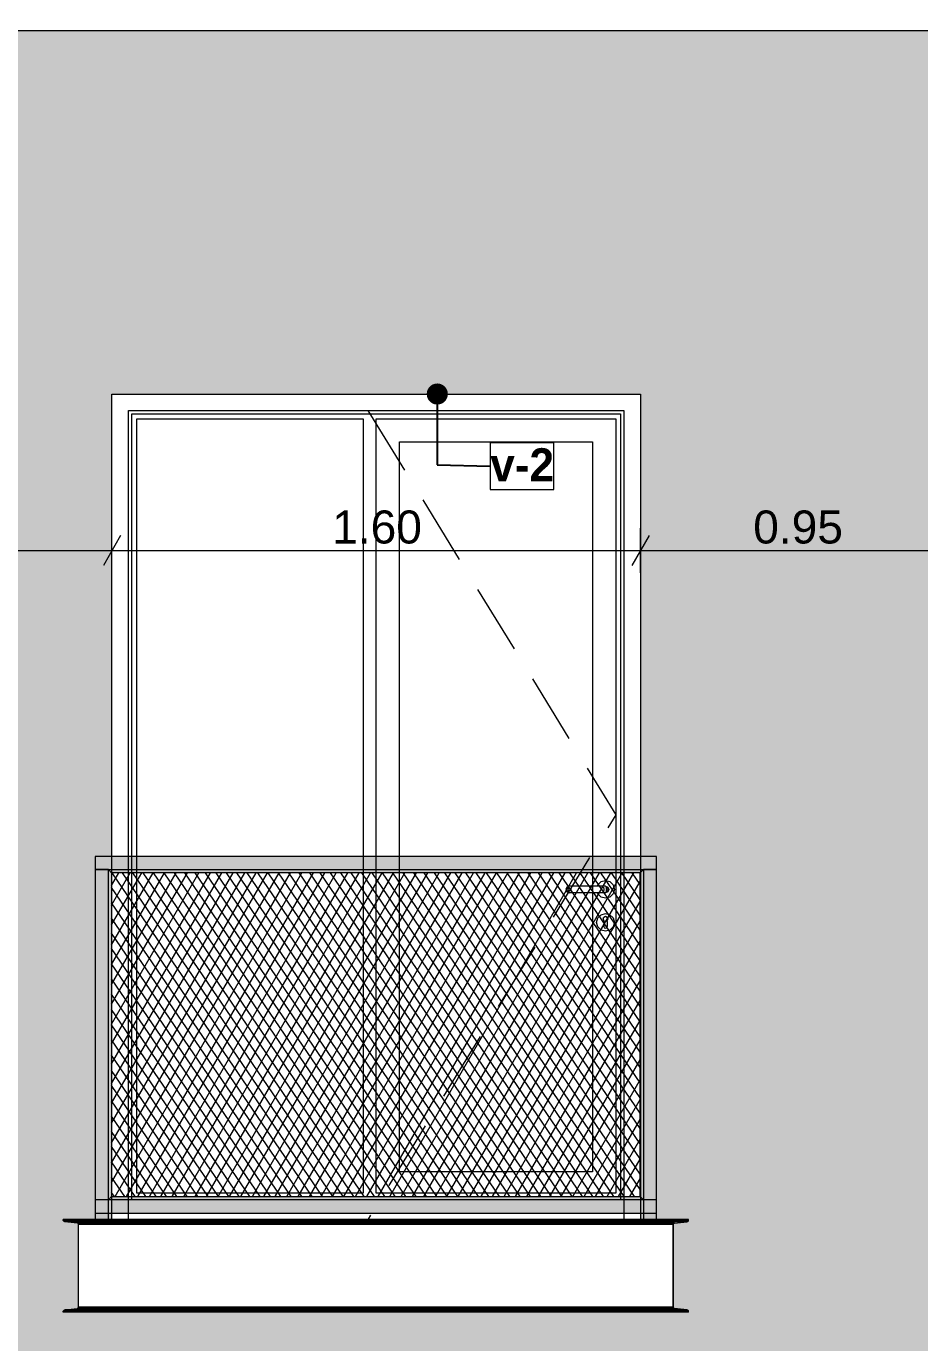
# Model space of a CAD drawing. Header units: millimetres. Extents: x 475206255 to 476720147, y 4620882299 to 4621447368.
# Drawn here: x 475468875 to 475471580, y 4621141772 to 4621145758 of the extents above; entities that cross this region are included whole.
import ezdxf

# ---------------------------------------------------------------- set-up
doc = ezdxf.new("R2010")
doc.units = ezdxf.units.MM
doc.header["$MEASUREMENT"] = 0
doc.set_wipeout_variables(frame=1)
doc.linetypes.add('Hidden Line', pattern=[317.5, 211.666667, -105.833333])
for name, color, linetype, lineweight in [('2D Drafting - General_Pen_No__7_Pen_No__7', 7, 'Continuous', 0), ('Dimensioning - General_Pen_No__142', 142, 'Continuous', 0), ('New_2D Drafting - General_Pen_No__30_Pen_No__9_Pen_No__9_Pen_No__253', 252, 'Continuous', 0), ('New_2D Drafting - General_Pen_No__30_Pen_No__9_Pen_No__9_Pen_No__255', 255, 'Continuous', 0), ('New_2D Drafting - General_Pen_No__30_Pen_No__9_Pen_No__9_Pen_No__7', 7, 'Continuous', 0), ('New_2D Drafting - General_Pen_No__4', 7, 'Continuous', 0), ('New_2D Drafting - General_Pen_No__7', 7, 'Continuous', 0), ('New_Annotation - Label_Pen_No__1', 1, 'Continuous', 0), ('New_Structural - Bearing_Pen_No__250', 7, 'Continuous', 0), ('Structural - Bearing_Pen_No__250', 7, 'Continuous', 0), ('zoma_Pen_No__142', 142, 'Continuous', 0)]:
    doc.layers.add(name, color=color, linetype=linetype, lineweight=lineweight)
doc.layers.add('Dimensioning - General', color=7, linetype='Continuous')
doc.layers.add('zoma', color=7, linetype='Continuous')
doc.styles.add('GENERATED_STYLE_2', font='arial.ttf')
doc.styles.add('GENERATED_STYLE_5', font='')
doc.styles.get('GENERATED_STYLE_5').set_extended_font_data('Avaza', bold=True)
doc.dimstyles.new('GENERATED_STYLE__1', dxfattribs={"dimtxt": 100, "dimasz": 68.640772, "dimexe": 0.18, "dimexo": 0.0625, "dimgap": 0, "dimtad": 1, "dimlfac": 0.001, "dimzin": 0, "dimdsep": 46, "dimtxsty": 'GENERATED_STYLE_2', "dimblk": 'ARROWHEAD_2', "dimblk1": 'ARROWHEAD_2', "dimblk2": 'ARROWHEAD_2', "dimcen": 0.09, "dimse1": 1, "dimse2": 1, "dimclrd": 142, "dimclre": 142, "dimclrt": 142, "dimadec": 0, "dimazin": 0, "dimtfac": 1, "dimtdec": 4, "dimtmove": 0, "dimatfit": 3, "dimfxl": 1, "dimtolj": 1, "dimtzin": 0, "dimarcsym": 0})
doc.dimstyles.new('GENERATED_STYLE__18', dxfattribs={"dimtxt": 100, "dimasz": 68.640772, "dimexe": 0.18, "dimexo": 0.0625, "dimgap": 0, "dimtad": 1, "dimtih": 1, "dimtoh": 1, "dimlfac": 0.001, "dimzin": 0, "dimdsep": 46, "dimtxsty": 'GENERATED_STYLE_2', "dimblk": 'ARROWHEAD_2', "dimblk1": 'ARROWHEAD_2', "dimblk2": 'ARROWHEAD_2', "dimcen": 0.09, "dimse1": 1, "dimse2": 1, "dimclrd": 142, "dimclre": 142, "dimclrt": 142, "dimadec": 0, "dimazin": 0, "dimtfac": 1, "dimtdec": 4, "dimtmove": 0, "dimatfit": 3, "dimfxl": 1, "dimtolj": 1, "dimtzin": 0, "dimarcsym": 0})
doc.dimstyles.new('GENERATED_STYLE__3', dxfattribs={"dimtxt": 200, "dimasz": 64.421331, "dimexe": 0.18, "dimexo": 3, "dimgap": 0, "dimtad": 1, "dimtih": 1, "dimtoh": 1, "dimlfac": 0.001, "dimzin": 0, "dimdsep": 46, "dimtxsty": 'GENERATED_STYLE_2', "dimblk": 'ARROWHEAD_2', "dimblk1": 'ARROWHEAD_2', "dimblk2": 'ARROWHEAD_2', "dimcen": 0.09, "dimclrd": 142, "dimclre": 142, "dimclrt": 142, "dimadec": 0, "dimazin": 0, "dimtfac": 1, "dimtdec": 4, "dimtmove": 0, "dimatfit": 3, "dimfxl": 1, "dimtolj": 1, "dimtzin": 0, "dimarcsym": 0})
doc.dimstyles.new('GENERATED_STYLE__33', dxfattribs={"dimtxt": 0.18, "dimasz": 127.68, "dimexe": 0.18, "dimexo": 0.0625, "dimgap": 0, "dimtad": 0, "dimtih": 1, "dimtoh": 1, "dimdec": 4, "dimzin": 0, "dimdsep": 46, "dimcen": 0.09, "dimadec": 0, "dimazin": 0, "dimtfac": 1, "dimtdec": 4, "dimtmove": 0, "dimatfit": 3, "dimldrblk": 'ARROWHEAD_11', "dimfxl": 1, "dimtolj": 1, "dimtzin": 0, "dimarcsym": 0})

# ---------------------------------------------------------------- blocks, each defined once
blk = doc.blocks.new('*D582', base_point=(475826095.8, 4621095193.2))
at = {"layer": 'Dimensioning - General_Pen_No__142', "color": 142, "linetype": 'Continuous', "lineweight": 0, "transparency": 16777216}
for p, q in [((475483310.4, 4621143670.9), (475483400.7, 4621143618.8)), ((475483423.3, 4621143644.9), (475483287.8, 4621143644.9)), ((475483355.6, 4621141144.9), (475483355.6, 4621143644.9)), ((475483310.4, 4621141170.9), (475483400.7, 4621141118.8)), ((475483423.3, 4621141144.9), (475483287.8, 4621141144.9))]:
    blk.add_line(p, q, dxfattribs=at)
at = {"layer": 'Dimensioning - General_Pen_No__142', "color": 142, "lineweight": 0, "transparency": 16777216, "insert": (475483335.6, 4621142261.4), "char_height": 100, "attachment_point": 7, "rotation": 90, "style": 'GENERATED_STYLE_2'}
blk.add_mtext('\\A1;{\\pql;\\fArial|b0|i0|c204|p0;\\W1.000000;2.50}', dxfattribs=at)
blk = doc.blocks.new('ARROWHEAD_2')
at = {"color": 0, "linetype": 'Continuous', "lineweight": 0}
for p, q in [((-0.378, -0.655), (0.378, 0.655)), ((0, 0), (-1, 0))]:
    blk.add_line(p, q, dxfattribs=at)
blk = doc.blocks.new('*D583', base_point=(475826095.8, 4621095193.2))
at = {"layer": 'Dimensioning - General_Pen_No__142', "color": 142, "linetype": 'Continuous', "lineweight": 0, "transparency": 16777216}
for p, q in [((475483355.6, 4621144744.5), (475483355.6, 4621144788.6)), ((475483423.3, 4621144744.5), (475483287.8, 4621144744.5)), ((475483400.7, 4621144718.4), (475483310.4, 4621144770.5)), ((475483355.6, 4621143644.9), (475483355.6, 4621144744.5)), ((475483310.4, 4621143670.9), (475483400.7, 4621143618.8)), ((475483423.3, 4621143644.9), (475483287.8, 4621143644.9))]:
    blk.add_line(p, q, dxfattribs=at)
at = {"layer": 'Dimensioning - General_Pen_No__142', "color": 142, "lineweight": 0, "transparency": 16777216, "insert": (475483335.6, 4621144061.2), "char_height": 100, "attachment_point": 7, "rotation": 90, "style": 'GENERATED_STYLE_2'}
blk.add_mtext('\\A1;{\\pql;\\fArial|b0|i0|c204|p0;\\W1.000000;1.10}', dxfattribs=at)
blk = doc.blocks.new('*D1547', base_point=(475826095.8, 4621095193.2))
at = {"layer": 'zoma_Pen_No__142', "color": 142, "linetype": 'Continuous', "lineweight": 0, "transparency": 16777216}
for p, q in [((475468309, 4621128812.1), (475468260.1, 4621128727.4)), ((475468284.6, 4621128706.2), (475468284.6, 4621128833.3)), ((475474409, 4621128812.1), (475474360.1, 4621128727.4)), ((475474384.6, 4621128706.2), (475474384.6, 4621128833.3)), ((475468284.6, 4621128769.8), (475474384.6, 4621128769.8))]:
    blk.add_line(p, q, dxfattribs=at)
at = {"layer": 'zoma_Pen_No__142', "color": 142, "lineweight": 0, "transparency": 16777216, "char_height": 200, "attachment_point": 7, "style": 'GENERATED_STYLE_2'}
for s, insert in [('\\A1;{\\pql;\\fArial|b0|i0|c204|p0;\\W1.000000;6.10}', (475471067.7, 4621128809.8)), ('\\A1;{\\pql;\\fArial|b0|i0|c204|p0;\\W1.000000;0.40}', (475473826.2, 4621128809.8))]:
    blk.add_mtext(s, dxfattribs=dict(at, insert=insert))
blk = doc.blocks.new('ARROWHEAD_11')
at = {"color": 0, "linetype": 'Continuous', "lineweight": 0}
blk.add_line((0, 0), (-1, 0), dxfattribs=at)
at = {"color": 0, "linetype": 'Continuous', "lineweight": 0, "const_width": 0.25, "flags": 128}
blk.add_lwpolyline([(-0.125, 0, 1), (0.125, 0, 1)], format="xyb", close=True, dxfattribs=at)
blk = doc.blocks.new('*D1899', base_point=(475826095.8, 4621095193.2))
at = {"layer": 'Dimensioning - General_Pen_No__142', "color": 142, "linetype": 'Continuous', "lineweight": 0, "transparency": 16777216}
for p, q in [((475468284.5, 4621144103.1), (475468284.5, 4621144238.6)), ((475469134.7, 4621144103.1), (475469134.7, 4621144238.6)), ((475468310.5, 4621144216), (475468258.4, 4621144125.7)), ((475469160.8, 4621144216), (475469108.6, 4621144125.7)), ((475468284.5, 4621144170.8), (475469134.7, 4621144170.8))]:
    blk.add_line(p, q, dxfattribs=at)
at = {"layer": 'Dimensioning - General_Pen_No__142', "color": 142, "lineweight": 0, "transparency": 16777216, "insert": (475468576.1, 4621144190.8), "char_height": 100, "attachment_point": 7, "style": 'GENERATED_STYLE_2'}
blk.add_mtext('\\A1;{\\pql;\\fArial|b0|i0|c204|p0;\\W1.000000;0.85}', dxfattribs=at)
blk = doc.blocks.new('*D1900', base_point=(475826095.8, 4621095193.2))
at = {"layer": 'Dimensioning - General_Pen_No__142', "color": 142, "linetype": 'Continuous', "lineweight": 0, "transparency": 16777216}
for p, q in [((475469134.7, 4621144103.1), (475469134.7, 4621144238.6)), ((475470734.7, 4621144103.1), (475470734.7, 4621144238.6)), ((475469160.8, 4621144216), (475469108.6, 4621144125.7)), ((475470760.8, 4621144216), (475470708.6, 4621144125.7)), ((475469134.7, 4621144170.8), (475470734.7, 4621144170.8))]:
    blk.add_line(p, q, dxfattribs=at)
at = {"layer": 'Dimensioning - General_Pen_No__142', "color": 142, "lineweight": 0, "transparency": 16777216, "insert": (475469801.2, 4621144190.8), "char_height": 100, "attachment_point": 7, "style": 'GENERATED_STYLE_2'}
blk.add_mtext('\\A1;{\\pql;\\fArial|b0|i0|c204|p0;\\W1.000000;1.60}', dxfattribs=at)
blk = doc.blocks.new('*D1901', base_point=(475826095.8, 4621095193.2))
at = {"layer": 'Dimensioning - General_Pen_No__142', "color": 142, "linetype": 'Continuous', "lineweight": 0, "transparency": 16777216}
for p, q in [((475470734.7, 4621144103.1), (475470734.7, 4621144238.6)), ((475471684.2, 4621144103.1), (475471684.2, 4621144238.6)), ((475470760.8, 4621144216), (475470708.6, 4621144125.7)), ((475471710.3, 4621144216), (475471658.2, 4621144125.7)), ((475470734.7, 4621144170.8), (475471684.2, 4621144170.8))]:
    blk.add_line(p, q, dxfattribs=at)
at = {"layer": 'Dimensioning - General_Pen_No__142', "color": 142, "lineweight": 0, "transparency": 16777216, "insert": (475471076, 4621144190.8), "char_height": 100, "attachment_point": 7, "style": 'GENERATED_STYLE_2'}
blk.add_mtext('\\A1;{\\pql;\\fArial|b0|i0|c204|p0;\\W1.000000;0.95}', dxfattribs=at)

msp = doc.modelspace()

# ---------------------------------------------------------------- hatches: boundary and pattern name
at = {"layer": 'New_2D Drafting - General_Pen_No__30_Pen_No__9_Pen_No__9_Pen_No__253', "linetype": 'Continuous', "lineweight": 0}
h = msp.add_hatch(dxfattribs=at)
h.set_pattern_fill('BRICK___RUNNING_BOND', color=252, style=0, pattern_type=2)
h.set_pattern_definition([(0, (475826095.757, 4621095193.19), (0, 66.64), []), (90, (475826095.76, 4621095193.2), (-244.8, 0), [66.64, -66.64]), (90, (475826218.16, 4621095259.83), (-244.8, 0), [66.64, -66.64])])
h.paths.add_polyline_path([(475468284.453, 4621132544.873), (475468284.453, 4621132444.873), (475474784.805, 4621132444.873), (475474784.805, 4621145744.467), (475468284.453, 4621145744.467)])
h.paths.add_polyline_path([(475470833.669, 4621141864.899), (475469033.669, 4621141864.899), (475469033.669, 4621142144.899), (475469134.703, 4621142144.899), (475469134.703, 4621144644.905), (475470734.703, 4621144644.905), (475470734.703, 4621142144.899), (475470833.669, 4621142144.899)], flags=0)
h.paths.add_polyline_path([(475469033.669, 4621135744.899), (475469033.669, 4621135464.899), (475469134.703, 4621135464.899), (475470734.703, 4621135464.899), (475470833.669, 4621135464.899), (475470833.669, 4621135744.899), (475470734.703, 4621135744.899), (475470734.703, 4621138244.91), (475469134.703, 4621138244.91), (475469134.703, 4621135744.899)], flags=0)
h.paths.add_polyline_path([(475469134.703, 4621138664.899), (475470734.703, 4621138664.899), (475470833.669, 4621138664.899), (475470833.669, 4621138944.899), (475470734.703, 4621138944.899), (475470734.703, 4621141444.911), (475469134.703, 4621141444.911), (475469134.703, 4621138944.899), (475469033.669, 4621138944.899), (475469033.669, 4621138664.899)], flags=0)
h.paths.add_polyline_path([(475469080.654, 4621135044.91), (475469080.654, 4621133444.91), (475470680.654, 4621133444.91), (475470680.654, 4621135044.91)], flags=0)
h.paths.add_polyline_path([(475471684.228, 4621145344.917), (475474384.884, 4621145344.917), (475474384.884, 4621133644.895), (475471684.228, 4621133644.895)], flags=0)
at = {"layer": 'New_2D Drafting - General_Pen_No__30_Pen_No__9_Pen_No__9_Pen_No__255', "linetype": 'Continuous', "lineweight": 0}
for points in [[(475469083.669, 4621143244.9), (475469083.669, 4621143204.9), (475470783.669, 4621143204.9), (475470783.669, 4621143244.9)], [(475469083.669, 4621142144.899), (475469123.676, 4621142144.899), (475469123.676, 4621143204.9), (475469083.669, 4621143204.9)], [(475469133.676, 4621142214.899), (475469123.676, 4621142204.899), (475469123.676, 4621143204.9), (475469133.676, 4621143194.9)], [(475469133.676, 4621143194.9), (475469123.676, 4621143204.9), (475470743.663, 4621143204.9), (475470733.663, 4621143194.9)], [(475470743.663, 4621142204.899), (475470733.663, 4621142214.899), (475470733.663, 4621143194.9), (475470743.663, 4621143204.9)], [(475470743.663, 4621142144.899), (475470783.669, 4621142144.899), (475470783.669, 4621143204.9), (475470743.663, 4621143204.9)], [(475469083.669, 4621142204.899), (475469083.669, 4621142164.899), (475470783.669, 4621142164.899), (475470783.669, 4621142204.899)], [(475469123.676, 4621142204.899), (475469133.676, 4621142214.899), (475470733.663, 4621142214.899), (475470743.663, 4621142204.899)]]:
    msp.add_hatch(color=255, dxfattribs=at).paths.add_polyline_path(points)
at = {"layer": 'New_2D Drafting - General_Pen_No__7', "linetype": 'Continuous', "lineweight": 0}
h = msp.add_hatch(dxfattribs=at)
h.set_pattern_fill('BATT_INSULATION', style=0, pattern_type=2)
h.set_pattern_definition([(60, (475826095.757, 4621095193.19), (-25.980762, 15), []), (124.306619, (475826095.757, 4621095193.19), (23.8156986, 11.25), [])])
h.paths.add_polyline_path([(475470733.663, 4621143194.9), (475469133.676, 4621143194.9), (475469133.676, 4621142214.899), (475470733.663, 4621142214.899)])

# ---------------------------------------------------------------- linework, layer by layer
at = {"layer": '2D Drafting - General_Pen_No__7_Pen_No__7', "color": 7, "linetype": 'Continuous', "lineweight": 0, "flags": 128}
for points in [[(475470730.578, 4621142144.905), (475469134.695, 4621142144.91), (475469134.703, 4621144644.911), (475470734.703, 4621144644.905)], [(475470734.703, 4621144644.905), (475470734.695, 4621142144.905), (475470730.578, 4621142144.905)]]:
    msp.add_lwpolyline(points, dxfattribs=at)
for points in [[(475469184.703, 4621144594.909), (475470684.703, 4621144594.904), (475470684.695, 4621142144.905), (475469184.695, 4621142144.912)], [(475469194.703, 4621144584.909), (475470674.703, 4621144584.904), (475470674.695, 4621142204.907), (475469194.695, 4621142204.912)], [(475469209.703, 4621144569.909), (475469894.703, 4621144569.907), (475469894.695, 4621142224.909), (475469209.695, 4621142224.912)], [(475469934.699, 4621144569.907), (475470659.703, 4621144569.904), (475470659.695, 4621142224.907), (475469934.695, 4621142224.909)], [(475470004.703, 4621144499.906), (475470589.703, 4621144499.904), (475470589.695, 4621142289.907), (475470004.695, 4621142289.909)]]:
    msp.add_lwpolyline(points, close=True, dxfattribs=at)
at = {"layer": '2D Drafting - General_Pen_No__7_Pen_No__7', "color": 7, "linetype": 'Hidden Line', "lineweight": 0, "flags": 128}
msp.add_lwpolyline([(475469909.703, 4621144594.907), (475470659.699, 4621143370.781), (475469910.471, 4621142146.192)], dxfattribs=at)
at = {"layer": 'New_2D Drafting - General_Pen_No__30_Pen_No__9_Pen_No__9_Pen_No__7', "color": 7, "linetype": 'Continuous', "lineweight": 0, "flags": 128}
for points in [[(475468284.453, 4621132544.873), (475468284.453, 4621132444.873), (475474784.805, 4621132444.873), (475474784.805, 4621145744.467), (475468284.453, 4621145744.467)], [(475470833.669, 4621141864.899), (475469033.669, 4621141864.899), (475469033.669, 4621142144.899), (475469134.703, 4621142144.899), (475469134.703, 4621144644.905), (475470734.703, 4621144644.905), (475470734.703, 4621142144.899), (475470833.669, 4621142144.899)], [(475469083.669, 4621143244.9), (475469083.669, 4621143204.9), (475470783.669, 4621143204.9), (475470783.669, 4621143244.9)], [(475469083.669, 4621142144.899), (475469123.676, 4621142144.899), (475469123.676, 4621143204.9), (475469083.669, 4621143204.9)], [(475469133.676, 4621142214.899), (475469123.676, 4621142204.899), (475469123.676, 4621143204.9), (475469133.676, 4621143194.9)], [(475469133.676, 4621143194.9), (475469123.676, 4621143204.9), (475470743.663, 4621143204.9), (475470733.663, 4621143194.9)], [(475470743.663, 4621142204.899), (475470733.663, 4621142214.899), (475470733.663, 4621143194.9), (475470743.663, 4621143204.9)], [(475470743.663, 4621142144.899), (475470783.669, 4621142144.899), (475470783.669, 4621143204.9), (475470743.663, 4621143204.9)], [(475469083.669, 4621142204.899), (475469083.669, 4621142164.899), (475470783.669, 4621142164.899), (475470783.669, 4621142204.899)], [(475469123.676, 4621142204.899), (475469133.676, 4621142214.899), (475470733.663, 4621142214.899), (475470743.663, 4621142204.899)]]:
    msp.add_lwpolyline(points, close=True, dxfattribs=at)
at = {"layer": 'New_2D Drafting - General_Pen_No__4', "color": 7, "linetype": 'Continuous', "lineweight": 0, "flags": 128}
msp.add_lwpolyline([(475470733.663, 4621143194.9), (475469133.676, 4621143194.9), (475469133.676, 4621142214.899), (475470733.663, 4621142214.899)], close=True, dxfattribs=at)
at = {"layer": 'New_Structural - Bearing_Pen_No__250', "color": 7, "linetype": 'Continuous', "lineweight": 0}
for p, q in [((475470511.737, 4621143151.977), (475470508.808, 4621143144.906)), ((475470513.289, 4621143151.977), (475470510.53, 4621143144.906)), ((475470518.808, 4621143154.906), (475470511.737, 4621143151.977)), ((475470518.103, 4621143151.977), (475470515.991, 4621143144.906)), ((475470519.95, 4621143154.906), (475470518.808, 4621143154.906)), ((475470523.201, 4621143154.906), (475470519.95, 4621143154.906)), ((475470528.067, 4621143154.906), (475470523.201, 4621143154.906)), ((475470525.308, 4621143151.977), (475470524.166, 4621143144.906)), ((475470533.808, 4621143154.906), (475470528.067, 4621143154.906)), ((475470613.808, 4621143154.905), (475470533.808, 4621143154.906)), ((475470604.487, 4621143154.905), (475470605.425, 4621143158.405)), ((475470605.425, 4621143158.405), (475470615.308, 4621143168.288)), ((475470619.548, 4621143154.905), (475470613.808, 4621143154.905)), ((475470615.308, 4621143168.288), (475470628.808, 4621143171.905)), ((475470624.414, 4621143154.905), (475470619.548, 4621143154.905)), ((475470622.307, 4621143151.976), (475470623.45, 4621143144.905)), ((475470627.666, 4621143154.905), (475470624.414, 4621143154.905)), ((475470628.808, 4621143154.905), (475470627.666, 4621143154.905)), ((475470628.808, 4621143171.905), (475470642.308, 4621143168.288)), ((475470628.808, 4621143154.905), (475470635.879, 4621143151.976)), ((475470629.512, 4621143151.976), (475470631.624, 4621143144.905)), ((475470634.327, 4621143151.976), (475470637.086, 4621143144.905)), ((475470635.879, 4621143151.976), (475470638.808, 4621143144.905)), ((475470642.308, 4621143168.288), (475470652.19, 4621143158.405)), ((475470652.19, 4621143158.405), (475470655.808, 4621143144.905)), ((475470508.808, 4621143144.906), (475470511.737, 4621143137.835)), ((475470510.53, 4621143144.906), (475470513.289, 4621143137.835)), ((475470511.737, 4621143137.835), (475470518.808, 4621143134.906)), ((475470515.991, 4621143144.906), (475470518.103, 4621143137.835)), ((475470519.949, 4621143134.906), (475470518.808, 4621143134.906)), ((475470523.201, 4621143134.906), (475470519.949, 4621143134.906)), ((475470528.067, 4621143134.906), (475470523.201, 4621143134.906)), ((475470524.166, 4621143144.906), (475470525.308, 4621143137.835)), ((475470533.808, 4621143134.906), (475470528.067, 4621143134.906)), ((475470613.808, 4621143134.905), (475470533.808, 4621143134.906)), ((475470605.425, 4621143131.405), (475470604.487, 4621143134.905)), ((475470615.308, 4621143121.523), (475470605.425, 4621143131.405)), ((475470619.548, 4621143134.905), (475470613.808, 4621143134.905)), ((475470628.808, 4621143117.905), (475470615.308, 4621143121.523)), ((475470624.414, 4621143134.905), (475470619.548, 4621143134.905)), ((475470623.45, 4621143144.905), (475470622.307, 4621143137.834)), ((475470627.666, 4621143134.905), (475470624.414, 4621143134.905)), ((475470628.808, 4621143134.905), (475470627.666, 4621143134.905)), ((475470635.879, 4621143137.834), (475470628.808, 4621143134.905)), ((475470642.308, 4621143121.523), (475470628.808, 4621143117.905)), ((475470631.624, 4621143144.905), (475470629.512, 4621143137.834)), ((475470637.086, 4621143144.905), (475470634.327, 4621143137.834)), ((475470638.808, 4621143144.905), (475470635.879, 4621143137.834)), ((475470652.19, 4621143131.405), (475470642.308, 4621143121.523)), ((475470655.808, 4621143144.905), (475470652.19, 4621143131.405)), ((475470605.425, 4621143058.405), (475470615.307, 4621143068.288)), ((475470615.307, 4621143068.288), (475470628.807, 4621143071.905)), ((475470628.807, 4621143071.905), (475470642.307, 4621143068.288)), ((475470642.307, 4621143068.288), (475470652.19, 4621143058.405)), ((475470601.807, 4621143044.905), (475470605.425, 4621143058.405)), ((475470605.425, 4621143031.405), (475470601.807, 4621143044.905)), ((475470615.307, 4621143021.523), (475470605.425, 4621143031.405)), ((475470622.087, 4621143056.545), (475470621.34, 4621143054.598)), ((475470621.34, 4621143054.598), (475470623.807, 4621143049.305)), ((475470622.087, 4621143056.545), (475470623.432, 4621143060.049)), ((475470628.807, 4621143062.331), (475470623.432, 4621143060.049)), ((475470623.807, 4621143049.305), (475470623.807, 4621143047.792)), ((475470623.807, 4621143047.792), (475470623.807, 4621143044.905)), ((475470623.807, 4621143044.905), (475470623.807, 4621143042.019)), ((475470623.807, 4621143042.019), (475470623.807, 4621143036.245)), ((475470623.807, 4621143036.245), (475470623.807, 4621143032.405)), ((475470623.807, 4621143032.405), (475470625.272, 4621143028.87)), ((475470625.272, 4621143028.87), (475470628.807, 4621143027.405)), ((475470634.183, 4621143060.049), (475470628.807, 4621143062.331)), ((475470628.807, 4621143027.405), (475470632.343, 4621143028.87)), ((475470632.343, 4621143028.87), (475470633.807, 4621143032.405)), ((475470633.807, 4621143049.305), (475470636.275, 4621143054.598)), ((475470633.807, 4621143047.792), (475470633.807, 4621143049.305)), ((475470633.807, 4621143047.792), (475470633.807, 4621143044.905)), ((475470633.807, 4621143044.905), (475470633.807, 4621143042.019)), ((475470633.807, 4621143042.019), (475470633.807, 4621143036.245)), ((475470633.807, 4621143036.245), (475470633.807, 4621143032.405)), ((475470635.528, 4621143056.545), (475470634.183, 4621143060.049)), ((475470635.528, 4621143056.545), (475470636.275, 4621143054.598)), ((475470652.19, 4621143031.405), (475470642.307, 4621143021.523)), ((475470652.19, 4621143058.405), (475470655.807, 4621143044.905)), ((475470655.807, 4621143044.905), (475470652.19, 4621143031.405)), ((475470628.807, 4621143017.905), (475470615.307, 4621143021.523)), ((475470642.307, 4621143021.523), (475470628.807, 4621143017.905))]:
    msp.add_line(p, q, dxfattribs=at)
at = {"layer": 'Structural - Bearing_Pen_No__250', "color": 7, "linetype": 'Continuous', "lineweight": 0}
for p, q in [((475468987.343, 4621142142.404), (475468987.343, 4621142144.899)), ((475470879.995, 4621142144.899), (475468987.343, 4621142144.899)), ((475468987.743, 4621142140.873), (475468987.343, 4621142142.404)), ((475470879.995, 4621142142.404), (475468987.343, 4621142142.404)), ((475468988.881, 4621142139.575), (475468987.743, 4621142140.873)), ((475468990.584, 4621142138.708), (475468988.881, 4621142139.575)), ((475468991.806, 4621142138.449), (475468990.584, 4621142138.708)), ((475469029.207, 4621142134.459), (475468991.806, 4621142138.449)), ((475470875.533, 4621142138.449), (475468991.806, 4621142138.449)), ((475469030.429, 4621142134.199), (475469029.207, 4621142134.459)), ((475470838.132, 4621142134.459), (475469029.207, 4621142134.459)), ((475469032.132, 4621142133.332), (475469030.429, 4621142134.199)), ((475469033.27, 4621142132.035), (475469032.132, 4621142133.332)), ((475469033.669, 4621142130.504), (475469033.27, 4621142132.035)), ((475470833.669, 4621142130.504), (475469033.669, 4621142130.504)), ((475469033.669, 4621141879.294), (475469033.669, 4621142130.504)), ((475470833.669, 4621142130.504), (475470834.069, 4621142132.035)), ((475470833.669, 4621141879.294), (475470833.669, 4621142130.504)), ((475470834.069, 4621142132.035), (475470835.207, 4621142133.332)), ((475470835.207, 4621142133.332), (475470836.91, 4621142134.199)), ((475470836.91, 4621142134.199), (475470838.132, 4621142134.459)), ((475470838.132, 4621142134.459), (475470875.533, 4621142138.449)), ((475470875.533, 4621142138.449), (475470876.755, 4621142138.708)), ((475470876.755, 4621142138.708), (475470878.458, 4621142139.575)), ((475470878.458, 4621142139.575), (475470879.596, 4621142140.873)), ((475470879.596, 4621142140.873), (475470879.995, 4621142142.404)), ((475470879.995, 4621142142.404), (475470879.995, 4621142144.899)), ((475468987.743, 4621141868.925), (475468988.881, 4621141870.222)), ((475468988.881, 4621141870.222), (475468990.584, 4621141871.089)), ((475468990.584, 4621141871.089), (475468991.806, 4621141871.349)), ((475468991.806, 4621141871.349), (475469029.207, 4621141875.339)), ((475470875.533, 4621141871.349), (475468991.806, 4621141871.349)), ((475469029.207, 4621141875.339), (475469030.429, 4621141875.598)), ((475470838.132, 4621141875.339), (475469029.207, 4621141875.339)), ((475469030.429, 4621141875.598), (475469032.132, 4621141876.465)), ((475469032.132, 4621141876.465), (475469033.27, 4621141877.763)), ((475469033.27, 4621141877.763), (475469033.669, 4621141879.294)), ((475470833.685, 4621141879.294), (475469033.669, 4621141879.294)), ((475470834.069, 4621141877.763), (475470833.669, 4621141879.294)), ((475470835.207, 4621141876.465), (475470834.069, 4621141877.763)), ((475470836.91, 4621141875.598), (475470835.207, 4621141876.465)), ((475470838.132, 4621141875.339), (475470836.91, 4621141875.598)), ((475470875.533, 4621141871.349), (475470838.132, 4621141875.339)), ((475470876.755, 4621141871.089), (475470875.533, 4621141871.349)), ((475470878.458, 4621141870.222), (475470876.755, 4621141871.089)), ((475470879.596, 4621141868.925), (475470878.458, 4621141870.222)), ((475468987.343, 4621141867.394), (475468987.743, 4621141868.925)), ((475468987.343, 4621141864.899), (475468987.343, 4621141867.394)), ((475470879.995, 4621141867.394), (475468987.343, 4621141867.394)), ((475470879.995, 4621141864.899), (475468987.343, 4621141864.899)), ((475470879.995, 4621141867.394), (475470879.596, 4621141868.925)), ((475470879.995, 4621141864.899), (475470879.995, 4621141867.394))]:
    msp.add_line(p, q, dxfattribs=at)

# ---------------------------------------------------------------- dimensions: what is measured, and where the dimension line sits
at = {"layer": 'Dimensioning - General', "color": 142, "linetype": 'Continuous', "lineweight": 0}
for base, p1, p2, picture, middle in [((475471684.228, 4621144170.845), (475470734.703, 4621144644.905), (475471684.228, 4621144884.453), '*D1901', (475471205.464, 4621144240.845)), ((475469134.703, 4621144170.845), (475468284.453, 4621144721.013), (475469134.703, 4621144644.911), '*D1899', (475468705.576, 4621144240.845))]:
    dim = msp.add_linear_dim(base=base, p1=p1, p2=p2, dimstyle='GENERATED_STYLE__18', dxfattribs=at)
    dim.commit()
    dim.dimension.update_dxf_attribs({"geometry": picture, "text_midpoint": middle, "dimtype": 160})
for base, p1, p2, picture, middle in [((475483355.565, 4621144744.467), (475465435.029, 4621143644.874), (475466288.436, 4621144744.467), '*D583', (475483285.565, 4621144190.668)), ((475483355.565, 4621143644.874), (475465435.029, 4621141144.874), (475465435.029, 4621143644.874), '*D582', (475483285.565, 4621142390.872))]:
    dim = msp.add_linear_dim(base=base, p1=p1, p2=p2, angle=90, dimstyle='GENERATED_STYLE__1', dxfattribs=at)
    dim.commit()
    dim.dimension.update_dxf_attribs({"geometry": picture, "text_midpoint": middle, "dimtype": 160, "text_rotation": 90})
at = {"layer": 'zoma', "color": 142, "linetype": 'Continuous', "lineweight": 0}
dim = msp.add_linear_dim(base=(475474384.571, 4621128769.757), p1=(475468284.57, 4621195872.357), p2=(475474384.571, 4621180865.796), dimstyle='GENERATED_STYLE__3', dxfattribs=at)
dim.commit()
dim.dimension.update_dxf_attribs({"geometry": '*D1547', "text_midpoint": (475471326.567, 4621128909.757), "dimtype": 160})

# ---------------------------------------------------------------- next in the draw order: wipeouts: each hides what was drawn before it
at = {"color": 1, "linetype": 'Continuous', "lineweight": 0, "ltscale": 23227703148.11192}
msp.add_wipeout([(475470279.845, 4621144356.107), (475470472.787, 4621144356.107), (475470472.787, 4621144497.283), (475470279.845, 4621144497.283)], dxfattribs=at).dxf.layer = 'New_Annotation - Label_Pen_No__1'

# ---------------------------------------------------------------- next in the draw order: linework, layer by layer
at = {"layer": 'New_Annotation - Label_Pen_No__1', "color": 1, "linetype": 'Continuous', "lineweight": 0, "flags": 128}
msp.add_lwpolyline([(475470279.845, 4621144356.107), (475470472.787, 4621144356.107), (475470472.787, 4621144497.283), (475470279.845, 4621144497.283), (475470279.845, 4621144356.107)], close=True, dxfattribs=at)

# ---------------------------------------------------------------- next in the draw order: texts
at = {"layer": 'New_Annotation - Label_Pen_No__1', "color": 1, "linetype": 'Continuous', "lineweight": 0, "insert": (475470279.845, 4621144430.578), "char_height": 100, "attachment_point": 4, "style": 'GENERATED_STYLE_5'}
msp.add_mtext('\\A1;{\\pql;\\fAvaza|b1|i0|c0|p0;\\W1.000000;v-\\fAvaza|b1|i0|c0|p0;\\W1.000000;2}', dxfattribs=at)

# ---------------------------------------------------------------- next in the draw order: dimensions: what is measured, and where the dimension line sits
at = {"layer": 'Dimensioning - General', "color": 142, "linetype": 'Continuous', "lineweight": 0}
dim = msp.add_linear_dim(base=(475470734.703, 4621144170.845), p1=(475469134.703, 4621144644.911), p2=(475470734.703, 4621144644.905), dimstyle='GENERATED_STYLE__18', dxfattribs=at)
dim.commit()
dim.dimension.update_dxf_attribs({"geometry": '*D1900', "text_midpoint": (475469930.701, 4621144240.845), "dimtype": 160})

# ---------------------------------------------------------------- next in the draw order: leaders
at = {"layer": 'New_Annotation - Label_Pen_No__1', "color": 1, "linetype": 'Continuous', "lineweight": 0, "annotation_type": 0, "has_hookline": 1, "hookline_direction": 0, "text_width": 200.541}
msp.add_leader([(475470119.561, 4621144644.887), (475470119.561, 4621144430.578), (475470279.845, 4621144426.695)], dimstyle='GENERATED_STYLE__33', dxfattribs=at)

doc.saveas('drawing.dxf')
